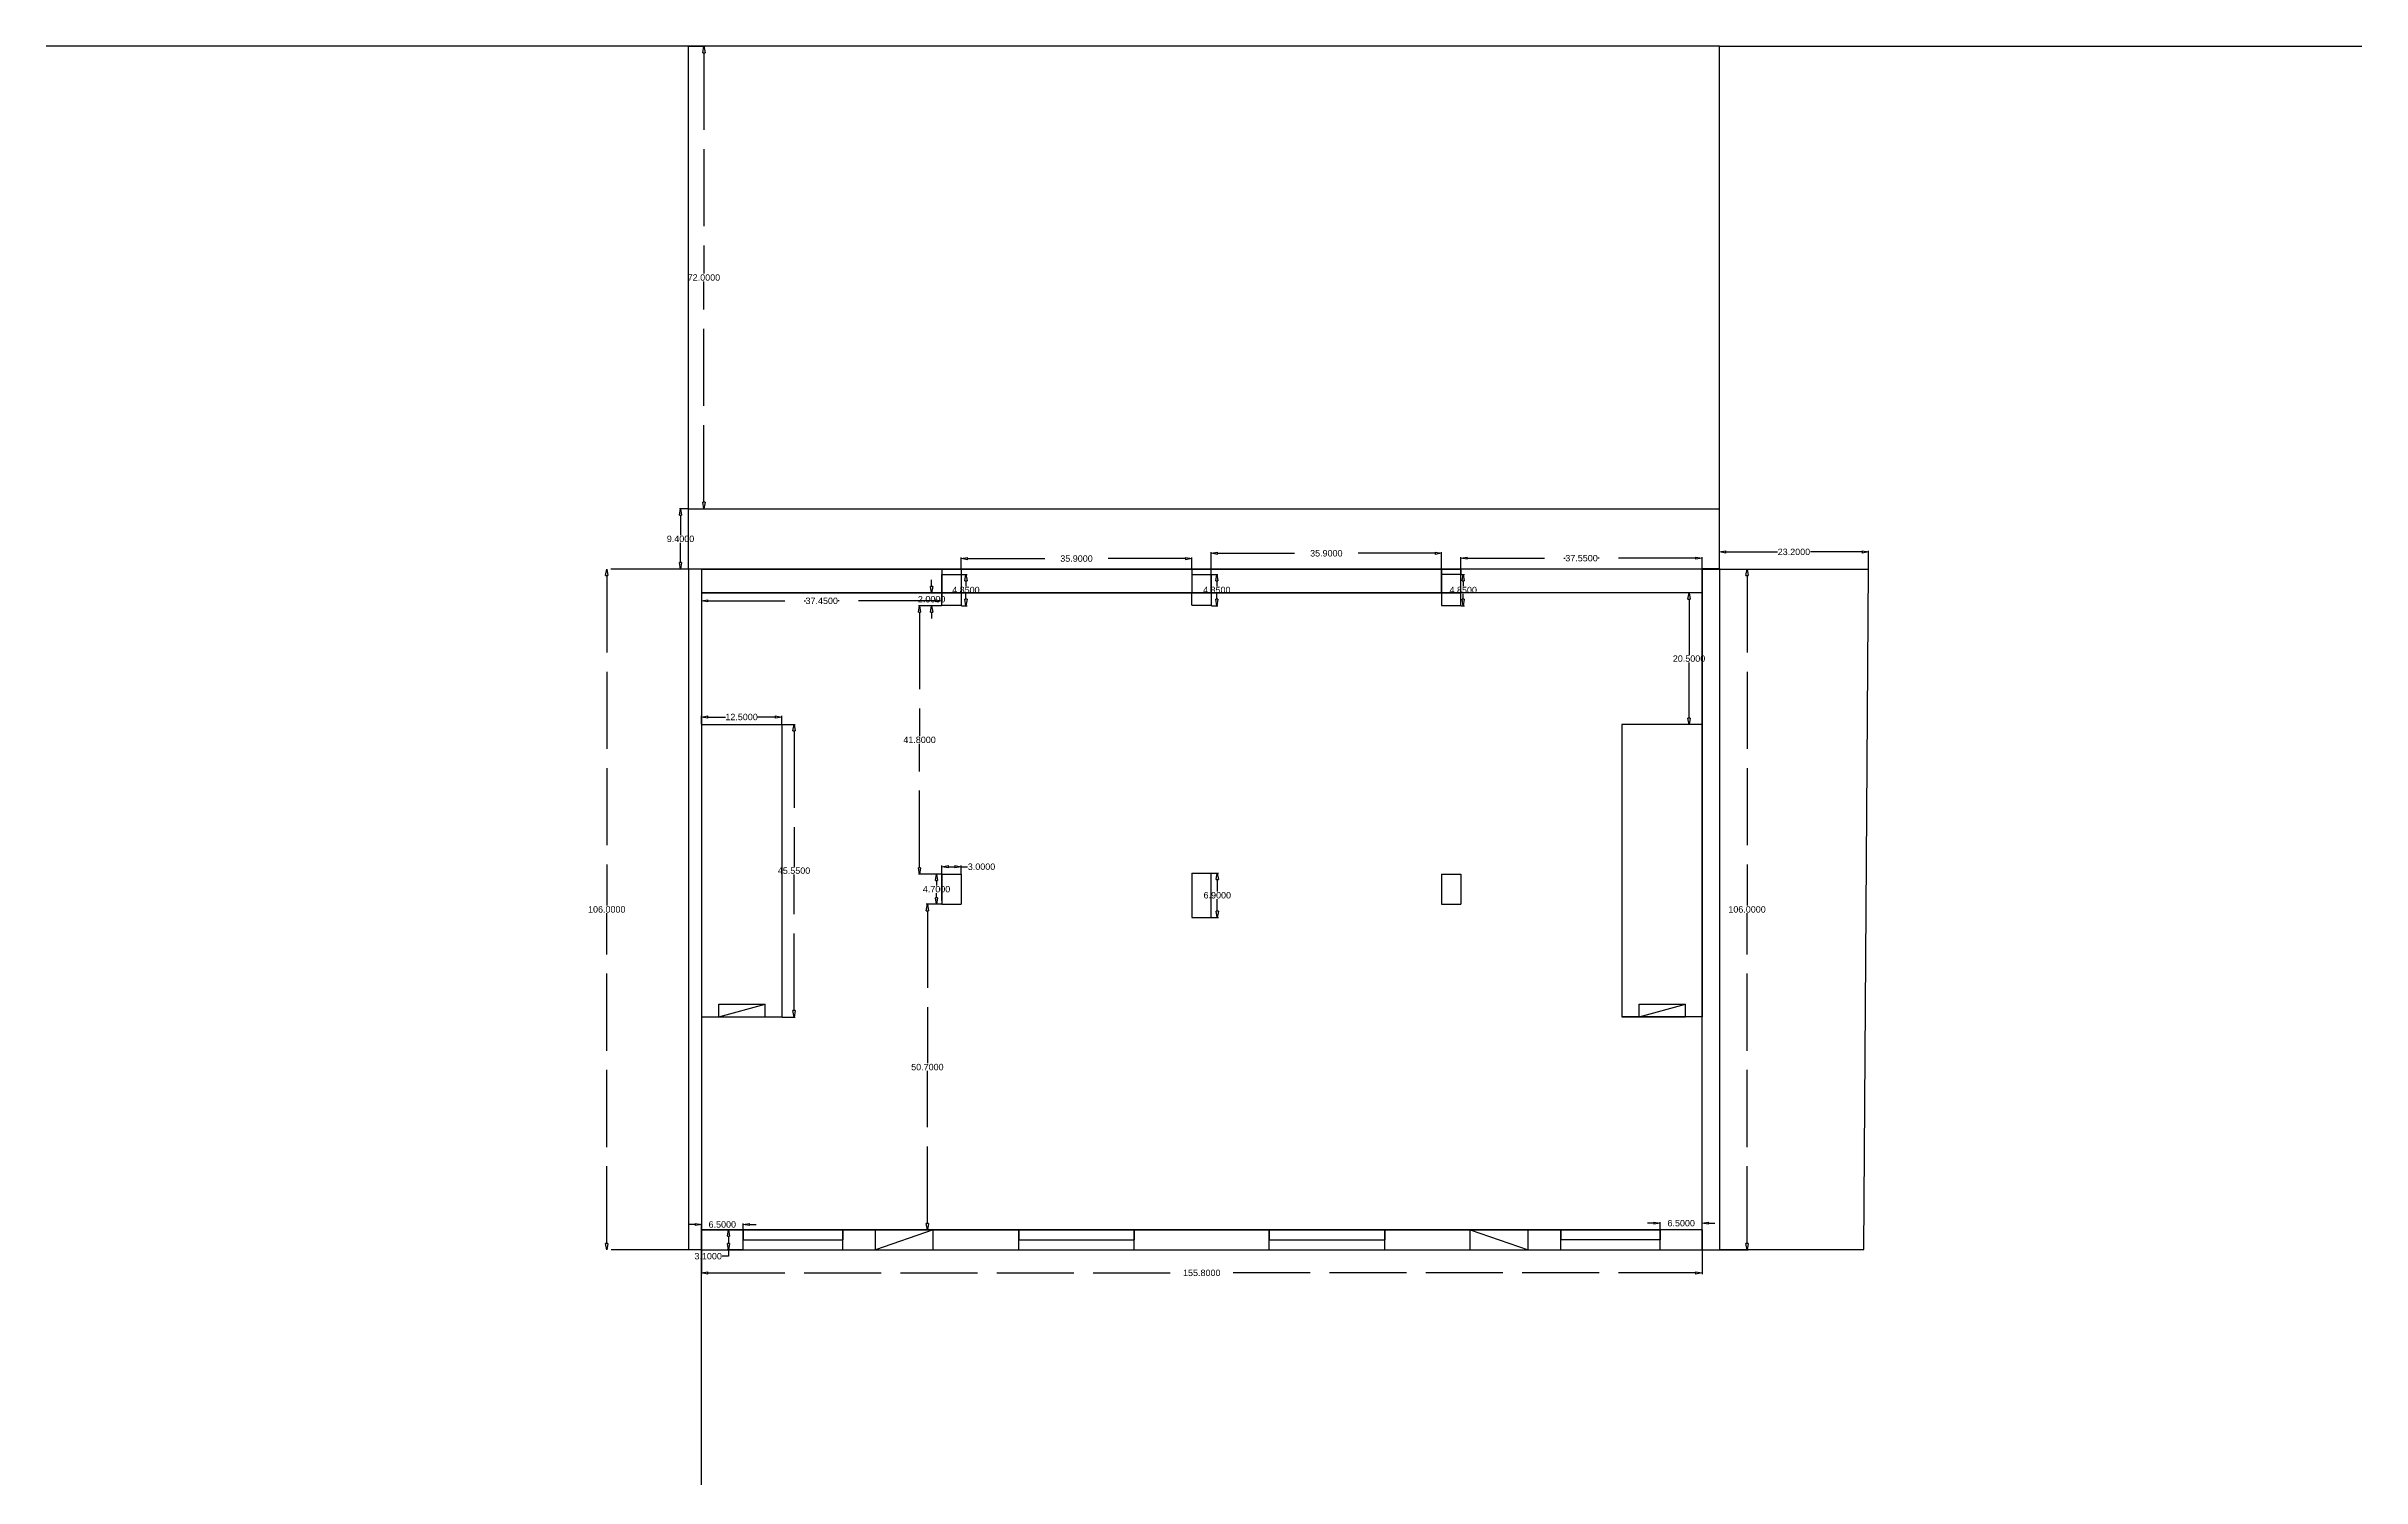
# Model space of a CAD drawing. Header units: inches. Extents: x -92 to 634, y 115 to 566.
# Drawn here: x -92 to 268.5, y 343.1 to 566 of the extents above; entities that cross this region are included whole.
import ezdxf

# ---------------------------------------------------------------- set-up
doc = ezdxf.new("R2010")
doc.units = ezdxf.units.IN
doc.header["$MEASUREMENT"] = 0
doc.linetypes.add('ACAD_ISO02W100', pattern=[15, 12, -3])
doc.linetypes.add('ACAD_ISO10W100', pattern=[18, 12, -3, 0, -3])
doc.styles.get("Standard").update_dxf_attribs({"font": 'Arial.ttf'})
doc.dimstyles.get("Standard").update_dxf_attribs({"dimtxt": 1, "dimasz": 1, "dimexe": 0.18, "dimexo": 0.0625, "dimgap": 0.09, "dimtad": 0, "dimtih": 1, "dimtoh": 1, "dimdec": 4, "dimzin": 0, "dimdsep": 46, "dimtxsty": 'Standard', "dimblk": 'CLOSEDBLANK', "dimblk1": 'CLOSEDBLANK', "dimblk2": 'CLOSEDBLANK', "dimcen": 0, "dimclrd": 4, "dimclre": 2, "dimadec": 0, "dimazin": 0, "dimtfac": 1, "dimtdec": 4, "dimtofl": 0, "dimtmove": 0, "dimatfit": 3, "dimldrblk": 'CLOSEDBLANK', "dimfxl": 1, "dimtolj": 1, "dimtzin": 0, "dimlwd": -3, "dimlwe": -3, "dimarcsym": 0})

# ---------------------------------------------------------------- blocks, each defined once
blk = doc.blocks.new('_ClosedBlank')
at = {"color": 0, "linetype": 'ByBlock', "lineweight": -2}
for p, q in [((-1, 0.17), (0, 0)), ((-1, 0.17), (-1, -0.17)), ((0, 0), (-1, -0.17))]:
    blk.add_line(p, q, dxfattribs=at)
blk = doc.blocks.new('*D84')
at = {"color": 2, "linetype": 'ACAD_ISO10W100', "lineweight": -3, "transparency": 16777216}
for p, q in [((10, 480.81), (10, 479.44)), ((47.45, 480.81), (47.45, 479.44))]:
    blk.add_line(p, q, dxfattribs=at)
at = {"color": 4, "linetype": 'ACAD_ISO02W100', "lineweight": -3, "transparency": 16777216}
for p, q in [((11, 479.62), (26.18, 479.62)), ((46.45, 479.62), (31.27, 479.62))]:
    blk.add_line(p, q, dxfattribs=at)
at = {"layer": 'Defpoints', "color": 0, "transparency": 16777216}
for p in [(10, 480.87), (47.45, 480.87), (47.45, 479.62)]:
    blk.add_point(p, dxfattribs=at)
at = {"color": 4, "lineweight": -3, "transparency": 16777216, "rotation": 180}
blk.add_blockref('_ClosedBlank', (10, 479.62), dxfattribs=at)
at = {"color": 4, "lineweight": -3, "transparency": 16777216}
blk.add_blockref('_ClosedBlank', (47.45, 479.62), dxfattribs=at)
at = {"color": 0, "transparency": 16777216, "insert": (28.73, 479.62), "char_height": 1, "attachment_point": 5}
blk.add_mtext('\\A1;37.4500', dxfattribs=at)
blk = doc.blocks.new('*D86')
at = {"color": 2, "linetype": 'ACAD_ISO10W100', "lineweight": -3, "transparency": 16777216}
for p, q in [((50.45, 484.63), (50.45, 486.38)), ((86.35, 484.63), (86.35, 486.38))]:
    blk.add_line(p, q, dxfattribs=at)
at = {"color": 4, "linetype": 'ACAD_ISO02W100', "lineweight": -3, "transparency": 16777216}
for p, q in [((51.45, 486.2), (65.85, 486.2)), ((85.35, 486.2), (70.95, 486.2))]:
    blk.add_line(p, q, dxfattribs=at)
at = {"layer": 'Defpoints', "color": 0, "transparency": 16777216}
for p in [(50.45, 484.57), (86.35, 486.2), (86.35, 484.57)]:
    blk.add_point(p, dxfattribs=at)
at = {"color": 4, "lineweight": -3, "transparency": 16777216, "rotation": 180}
blk.add_blockref('_ClosedBlank', (50.45, 486.2), dxfattribs=at)
at = {"color": 4, "lineweight": -3, "transparency": 16777216}
blk.add_blockref('_ClosedBlank', (86.35, 486.2), dxfattribs=at)
at = {"color": 0, "transparency": 16777216, "insert": (68.4, 486.2), "char_height": 1, "attachment_point": 5}
blk.add_mtext('\\A1;35.9000', dxfattribs=at)
blk = doc.blocks.new('*D88')
at = {"color": 2, "linetype": 'ACAD_ISO10W100', "lineweight": -3, "transparency": 16777216}
for p, q in [((89.35, 484.63), (89.35, 487.2)), ((125.25, 484.63), (125.25, 487.2))]:
    blk.add_line(p, q, dxfattribs=at)
at = {"color": 4, "linetype": 'ACAD_ISO02W100', "lineweight": -3, "transparency": 16777216}
for p, q in [((90.35, 487.02), (104.75, 487.02)), ((124.25, 487.02), (109.85, 487.02))]:
    blk.add_line(p, q, dxfattribs=at)
at = {"layer": 'Defpoints', "color": 0, "transparency": 16777216}
for p in [(125.25, 487.02), (89.35, 484.57), (125.25, 484.57)]:
    blk.add_point(p, dxfattribs=at)
at = {"color": 4, "lineweight": -3, "transparency": 16777216, "rotation": 180}
blk.add_blockref('_ClosedBlank', (89.35, 487.02), dxfattribs=at)
at = {"color": 4, "lineweight": -3, "transparency": 16777216}
blk.add_blockref('_ClosedBlank', (125.25, 487.02), dxfattribs=at)
at = {"color": 0, "transparency": 16777216, "insert": (107.3, 487.02), "char_height": 1, "attachment_point": 5}
blk.add_mtext('\\A1;35.9000', dxfattribs=at)
blk = doc.blocks.new('*D89')
at = {"color": 2, "linetype": 'ACAD_ISO10W100', "lineweight": -3, "transparency": 16777216}
for p, q in [((128.25, 484.63), (128.25, 486.44)), ((165.8, 484.63), (165.8, 486.44))]:
    blk.add_line(p, q, dxfattribs=at)
at = {"color": 4, "linetype": 'ACAD_ISO02W100', "lineweight": -3, "transparency": 16777216}
for p, q in [((129.25, 486.26), (144.48, 486.26)), ((164.8, 486.26), (149.57, 486.26))]:
    blk.add_line(p, q, dxfattribs=at)
at = {"layer": 'Defpoints', "color": 0, "transparency": 16777216}
for p in [(128.25, 484.57), (165.8, 486.26), (165.8, 484.57)]:
    blk.add_point(p, dxfattribs=at)
at = {"color": 4, "lineweight": -3, "transparency": 16777216, "rotation": 180}
blk.add_blockref('_ClosedBlank', (128.25, 486.26), dxfattribs=at)
at = {"color": 4, "lineweight": -3, "transparency": 16777216}
blk.add_blockref('_ClosedBlank', (165.8, 486.26), dxfattribs=at)
at = {"color": 0, "transparency": 16777216, "insert": (147.03, 486.26), "char_height": 1, "attachment_point": 5}
blk.add_mtext('\\A1;37.5500', dxfattribs=at)
blk = doc.blocks.new('*D91')
at = {"color": 2, "linetype": 'ACAD_ISO10W100', "lineweight": -3, "transparency": 16777216}
for p, q in [((47.39, 480.87), (45.66, 480.87)), ((47.39, 478.87), (45.66, 478.87))]:
    blk.add_line(p, q, dxfattribs=at)
at = {"color": 4, "linetype": 'ACAD_ISO02W100', "lineweight": -3, "transparency": 16777216}
for p, q in [((45.84, 481.87), (45.84, 482.87)), ((45.84, 477.87), (45.84, 476.87))]:
    blk.add_line(p, q, dxfattribs=at)
at = {"layer": 'Defpoints', "color": 0, "transparency": 16777216}
for p in [(45.84, 480.87), (47.45, 480.87), (47.45, 478.87)]:
    blk.add_point(p, dxfattribs=at)
at = {"color": 4, "lineweight": -3, "transparency": 16777216}
for p, rotation in [((45.84, 480.87), 270), ((45.84, 478.87), 90)]:
    blk.add_blockref('_ClosedBlank', p, dxfattribs=dict(at, rotation=rotation))
at = {"color": 0, "transparency": 16777216, "insert": (45.84, 479.87), "char_height": 1, "attachment_point": 5}
blk.add_mtext('\\A1;2.0000', dxfattribs=at)
blk = doc.blocks.new('*D92')
at = {"color": 2, "linetype": 'ACAD_ISO10W100', "lineweight": -3, "transparency": 16777216}
for p, q in [((47.39, 478.87), (43.78, 478.87)), ((47.39, 437.07), (43.78, 437.07))]:
    blk.add_line(p, q, dxfattribs=at)
at = {"color": 4, "linetype": 'ACAD_ISO02W100', "lineweight": -3, "transparency": 16777216}
for p, q in [((43.96, 477.87), (43.96, 458.57)), ((43.96, 438.07), (43.96, 457.37))]:
    blk.add_line(p, q, dxfattribs=at)
at = {"layer": 'Defpoints', "color": 0, "transparency": 16777216}
for p in [(47.45, 478.87), (43.96, 437.07), (47.45, 437.07)]:
    blk.add_point(p, dxfattribs=at)
at = {"color": 4, "lineweight": -3, "transparency": 16777216}
for p, rotation in [((43.96, 478.87), 90), ((43.96, 437.07), 270)]:
    blk.add_blockref('_ClosedBlank', p, dxfattribs=dict(at, rotation=rotation))
at = {"color": 0, "transparency": 16777216, "insert": (43.96, 457.97), "char_height": 1, "attachment_point": 5}
blk.add_mtext('\\A1;41.8000', dxfattribs=at)
blk = doc.blocks.new('*D93')
at = {"color": 2, "linetype": 'ACAD_ISO10W100', "lineweight": -3, "transparency": 16777216}
for p, q in [((47.39, 432.37), (45, 432.37)), ((47.39, 381.67), (45, 381.67))]:
    blk.add_line(p, q, dxfattribs=at)
at = {"color": 4, "linetype": 'ACAD_ISO02W100', "lineweight": -3, "transparency": 16777216}
for p, q in [((45.18, 431.37), (45.18, 407.62)), ((45.18, 382.67), (45.18, 406.42))]:
    blk.add_line(p, q, dxfattribs=at)
at = {"layer": 'Defpoints', "color": 0, "transparency": 16777216}
for p in [(47.45, 432.37), (45.18, 381.67), (47.45, 381.67)]:
    blk.add_point(p, dxfattribs=at)
at = {"color": 4, "lineweight": -3, "transparency": 16777216}
for p, rotation in [((45.18, 432.37), 90), ((45.18, 381.67), 270)]:
    blk.add_blockref('_ClosedBlank', p, dxfattribs=dict(at, rotation=rotation))
at = {"color": 0, "transparency": 16777216, "insert": (45.18, 407.02), "char_height": 1, "attachment_point": 5}
blk.add_mtext('\\A1;50.7000', dxfattribs=at)
blk = doc.blocks.new('*D94')
at = {"color": 2, "linetype": 'ACAD_ISO10W100', "lineweight": -3, "transparency": 16777216}
for p, q in [((50.51, 483.72), (51.36, 483.72)), ((50.51, 478.87), (51.36, 478.87))]:
    blk.add_line(p, q, dxfattribs=at)
at = {"color": 4, "linetype": 'ACAD_ISO02W100', "lineweight": -3, "transparency": 16777216}
for p, q in [((51.18, 482.72), (51.18, 481.89)), ((51.18, 479.87), (51.18, 480.7))]:
    blk.add_line(p, q, dxfattribs=at)
at = {"layer": 'Defpoints', "color": 0, "transparency": 16777216}
for p in [(50.45, 483.72), (50.45, 478.87), (51.18, 478.87)]:
    blk.add_point(p, dxfattribs=at)
at = {"color": 4, "lineweight": -3, "transparency": 16777216}
for p, rotation in [((51.18, 483.72), 90), ((51.18, 478.87), 270)]:
    blk.add_blockref('_ClosedBlank', p, dxfattribs=dict(at, rotation=rotation))
at = {"color": 0, "transparency": 16777216, "insert": (51.18, 481.3), "char_height": 1, "attachment_point": 5}
blk.add_mtext('\\A1;4.8500', dxfattribs=at)
blk = doc.blocks.new('*D96')
at = {"color": 2, "linetype": 'ACAD_ISO10W100', "lineweight": -3, "transparency": 16777216}
for p, q in [((47.45, 437.13), (47.45, 438.4)), ((50.45, 437.13), (50.45, 438.4))]:
    blk.add_line(p, q, dxfattribs=at)
at = {"color": 4, "linetype": 'ACAD_ISO02W100', "lineweight": -3, "transparency": 16777216}
for p, q in [((48.45, 438.22), (49.45, 438.22)), ((50.45, 438.22), (51.45, 438.22))]:
    blk.add_line(p, q, dxfattribs=at)
at = {"layer": 'Defpoints', "color": 0, "transparency": 16777216}
for p in [(47.45, 437.07), (50.45, 438.22), (50.45, 437.07)]:
    blk.add_point(p, dxfattribs=at)
at = {"color": 4, "lineweight": -3, "transparency": 16777216, "rotation": 180}
blk.add_blockref('_ClosedBlank', (47.45, 438.22), dxfattribs=at)
at = {"color": 4, "lineweight": -3, "transparency": 16777216}
blk.add_blockref('_ClosedBlank', (50.45, 438.22), dxfattribs=at)
at = {"color": 0, "transparency": 16777216, "insert": (53.61, 438.22), "char_height": 1, "attachment_point": 5}
blk.add_mtext('\\A1;3.0000', dxfattribs=at)
blk = doc.blocks.new('*D97')
at = {"color": 2, "linetype": 'ACAD_ISO10W100', "lineweight": -3, "transparency": 16777216}
for p, q in [((89.41, 437.22), (90.5, 437.22)), ((89.41, 430.32), (90.5, 430.32))]:
    blk.add_line(p, q, dxfattribs=at)
at = {"color": 4, "linetype": 'ACAD_ISO02W100', "lineweight": -3, "transparency": 16777216}
for p, q in [((90.32, 436.22), (90.32, 434.37)), ((90.32, 431.32), (90.32, 433.17))]:
    blk.add_line(p, q, dxfattribs=at)
at = {"layer": 'Defpoints', "color": 0, "transparency": 16777216}
for p in [(89.35, 437.22), (89.35, 430.32), (90.32, 430.32)]:
    blk.add_point(p, dxfattribs=at)
at = {"color": 4, "lineweight": -3, "transparency": 16777216}
for p, rotation in [((90.32, 437.22), 90), ((90.32, 430.32), 270)]:
    blk.add_blockref('_ClosedBlank', p, dxfattribs=dict(at, rotation=rotation))
at = {"color": 0, "transparency": 16777216, "insert": (90.32, 433.77), "char_height": 1, "attachment_point": 5}
blk.add_mtext('\\A1;6.9000', dxfattribs=at)
blk = doc.blocks.new('*D100')
at = {"color": 2, "linetype": 'ACAD_ISO10W100', "lineweight": -3, "transparency": 16777216}
for p, q in [((89.41, 483.72), (90.42, 483.72)), ((89.41, 478.87), (90.42, 478.87))]:
    blk.add_line(p, q, dxfattribs=at)
at = {"color": 4, "linetype": 'ACAD_ISO02W100', "lineweight": -3, "transparency": 16777216}
for p, q in [((90.24, 482.72), (90.24, 481.89)), ((90.24, 479.87), (90.24, 480.7))]:
    blk.add_line(p, q, dxfattribs=at)
at = {"layer": 'Defpoints', "color": 0, "transparency": 16777216}
for p in [(89.35, 483.72), (89.35, 478.87), (90.24, 478.87)]:
    blk.add_point(p, dxfattribs=at)
at = {"color": 4, "lineweight": -3, "transparency": 16777216}
for p, rotation in [((90.24, 483.72), 90), ((90.24, 478.87), 270)]:
    blk.add_blockref('_ClosedBlank', p, dxfattribs=dict(at, rotation=rotation))
at = {"color": 0, "transparency": 16777216, "insert": (90.24, 481.3), "char_height": 1, "attachment_point": 5}
blk.add_mtext('\\A1;4.8500', dxfattribs=at)
blk = doc.blocks.new('*D101')
at = {"color": 2, "linetype": 'ACAD_ISO10W100', "lineweight": -3, "transparency": 16777216}
for p, q in [((128.31, 483.72), (128.79, 483.72)), ((128.31, 478.87), (128.79, 478.87))]:
    blk.add_line(p, q, dxfattribs=at)
at = {"color": 4, "linetype": 'ACAD_ISO02W100', "lineweight": -3, "transparency": 16777216}
for p, q in [((128.61, 482.72), (128.61, 481.89)), ((128.61, 479.87), (128.61, 480.7))]:
    blk.add_line(p, q, dxfattribs=at)
at = {"layer": 'Defpoints', "color": 0, "transparency": 16777216}
for p in [(128.25, 483.72), (128.25, 478.87), (128.61, 478.87)]:
    blk.add_point(p, dxfattribs=at)
at = {"color": 4, "lineweight": -3, "transparency": 16777216}
for p, rotation in [((128.61, 483.72), 90), ((128.61, 478.87), 270)]:
    blk.add_blockref('_ClosedBlank', p, dxfattribs=dict(at, rotation=rotation))
at = {"color": 0, "transparency": 16777216, "insert": (128.61, 481.3), "char_height": 1, "attachment_point": 5}
blk.add_mtext('\\A1;4.8500', dxfattribs=at)
blk = doc.blocks.new('*D102')
at = {"color": 2, "linetype": 'ACAD_ISO10W100', "lineweight": -3, "transparency": 16777216}
for p, q in [((47.39, 437.07), (46.43, 437.07)), ((47.39, 432.37), (46.43, 432.37))]:
    blk.add_line(p, q, dxfattribs=at)
at = {"color": 4, "linetype": 'ACAD_ISO02W100', "lineweight": -3, "transparency": 16777216}
for p, q in [((46.61, 436.07), (46.61, 435.32)), ((46.61, 433.37), (46.61, 434.12))]:
    blk.add_line(p, q, dxfattribs=at)
at = {"layer": 'Defpoints', "color": 0, "transparency": 16777216}
for p in [(47.45, 437.07), (46.61, 432.37), (47.45, 432.37)]:
    blk.add_point(p, dxfattribs=at)
at = {"color": 4, "lineweight": -3, "transparency": 16777216}
for p, rotation in [((46.61, 437.07), 90), ((46.61, 432.37), 270)]:
    blk.add_blockref('_ClosedBlank', p, dxfattribs=dict(at, rotation=rotation))
at = {"color": 0, "transparency": 16777216, "insert": (46.61, 434.72), "char_height": 1, "attachment_point": 5}
blk.add_mtext('\\A1;4.7000', dxfattribs=at)
blk = doc.blocks.new('*D103')
at = {"color": 2, "linetype": 'ACAD_ISO10W100', "lineweight": -3, "transparency": 16777216}
for p, q in [((165.86, 484.57), (172.98, 484.57)), ((165.86, 378.57), (172.98, 378.57))]:
    blk.add_line(p, q, dxfattribs=at)
at = {"color": 4, "linetype": 'ACAD_ISO02W100', "lineweight": -3, "transparency": 16777216}
for p, q in [((172.8, 483.57), (172.8, 432.17)), ((172.8, 379.57), (172.8, 430.97))]:
    blk.add_line(p, q, dxfattribs=at)
at = {"layer": 'Defpoints', "color": 0, "transparency": 16777216}
for p in [(165.8, 484.57), (165.8, 378.57), (172.8, 378.57)]:
    blk.add_point(p, dxfattribs=at)
at = {"color": 4, "lineweight": -3, "transparency": 16777216}
for p, rotation in [((172.8, 484.57), 90), ((172.8, 378.57), 270)]:
    blk.add_blockref('_ClosedBlank', p, dxfattribs=dict(at, rotation=rotation))
at = {"color": 0, "transparency": 16777216, "insert": (172.8, 431.57), "char_height": 1, "attachment_point": 5}
blk.add_mtext('\\A1;106.0000', dxfattribs=at)
blk = doc.blocks.new('*D104')
at = {"color": 2, "linetype": 'ACAD_ISO10W100', "lineweight": -3, "transparency": 16777216}
for p, q in [((10, 460.43), (10, 461.71)), ((22.5, 460.43), (22.5, 461.71))]:
    blk.add_line(p, q, dxfattribs=at)
at = {"color": 4, "linetype": 'ACAD_ISO02W100', "lineweight": -3, "transparency": 16777216}
for p, q in [((11, 461.53), (13.75, 461.53)), ((21.5, 461.53), (18.75, 461.53))]:
    blk.add_line(p, q, dxfattribs=at)
at = {"layer": 'Defpoints', "color": 0, "transparency": 16777216}
for p in [(22.5, 461.53), (10, 460.37), (22.5, 460.37)]:
    blk.add_point(p, dxfattribs=at)
at = {"color": 4, "lineweight": -3, "transparency": 16777216, "rotation": 180}
blk.add_blockref('_ClosedBlank', (10, 461.53), dxfattribs=at)
at = {"color": 4, "lineweight": -3, "transparency": 16777216}
blk.add_blockref('_ClosedBlank', (22.5, 461.53), dxfattribs=at)
at = {"color": 0, "transparency": 16777216, "insert": (16.25, 461.53), "char_height": 1, "attachment_point": 5}
blk.add_mtext('\\A1;12.5000', dxfattribs=at)
blk = doc.blocks.new('*D105')
at = {"color": 2, "linetype": 'ACAD_ISO10W100', "lineweight": -3, "transparency": 16777216}
for p, q in [((22.56, 460.37), (24.6, 460.37)), ((22.56, 414.82), (24.6, 414.82))]:
    blk.add_line(p, q, dxfattribs=at)
at = {"color": 4, "linetype": 'ACAD_ISO02W100', "lineweight": -3, "transparency": 16777216}
for p, q in [((24.42, 459.37), (24.42, 438.19)), ((24.42, 415.82), (24.42, 437))]:
    blk.add_line(p, q, dxfattribs=at)
at = {"layer": 'Defpoints', "color": 0, "transparency": 16777216}
for p in [(22.5, 460.37), (24.42, 460.37), (22.5, 414.82)]:
    blk.add_point(p, dxfattribs=at)
at = {"color": 4, "lineweight": -3, "transparency": 16777216}
for p, rotation in [((24.42, 460.37), 90), ((24.42, 414.82), 270)]:
    blk.add_blockref('_ClosedBlank', p, dxfattribs=dict(at, rotation=rotation))
at = {"color": 0, "transparency": 16777216, "insert": (24.42, 437.6), "char_height": 1, "attachment_point": 5}
blk.add_mtext('\\A1;45.5500', dxfattribs=at)
blk = doc.blocks.new('*D106')
at = {"color": 2, "linetype": 'ACAD_ISO10W100', "lineweight": -3, "transparency": 16777216}
for p, q in [((16.44, 381.67), (14.03, 381.67)), ((16.44, 378.57), (14.03, 378.57))]:
    blk.add_line(p, q, dxfattribs=at)
at = {"color": 4, "linetype": 'ACAD_ISO02W100', "lineweight": -3, "transparency": 16777216}
for p, q in [((14.21, 380.67), (14.21, 379.57)), ((14.21, 378.57), (14.21, 377.57)), ((14.21, 377.57), (13.21, 377.57))]:
    blk.add_line(p, q, dxfattribs=at)
at = {"layer": 'Defpoints', "color": 0, "transparency": 16777216}
for p in [(14.21, 378.57), (16.5, 381.67), (16.5, 378.57)]:
    blk.add_point(p, dxfattribs=at)
at = {"color": 4, "lineweight": -3, "transparency": 16777216}
for p, rotation in [((14.21, 381.67), 90), ((14.21, 378.57), 270)]:
    blk.add_blockref('_ClosedBlank', p, dxfattribs=dict(at, rotation=rotation))
at = {"color": 0, "transparency": 16777216, "insert": (11.05, 377.57), "char_height": 1, "attachment_point": 5}
blk.add_mtext('\\A1;3.1000', dxfattribs=at)
blk = doc.blocks.new('*D107')
at = {"color": 4, "linetype": 'ACAD_ISO02W100', "lineweight": -3, "transparency": 16777216}
for p, q in [((9, 382.51), (8, 382.51)), ((17.5, 382.51), (18.5, 382.51))]:
    blk.add_line(p, q, dxfattribs=at)
at = {"color": 2, "linetype": 'ACAD_ISO10W100', "lineweight": -3, "transparency": 16777216}
for p, q in [((10, 381.73), (10, 382.69)), ((16.5, 381.73), (16.5, 382.69))]:
    blk.add_line(p, q, dxfattribs=at)
at = {"layer": 'Defpoints', "color": 0, "transparency": 16777216}
for p in [(16.5, 382.51), (10, 381.67), (16.5, 381.67)]:
    blk.add_point(p, dxfattribs=at)
at = {"color": 4, "lineweight": -3, "transparency": 16777216}
blk.add_blockref('_ClosedBlank', (10, 382.51), dxfattribs=at)
at = {"color": 4, "lineweight": -3, "transparency": 16777216, "rotation": 180}
blk.add_blockref('_ClosedBlank', (16.5, 382.51), dxfattribs=at)
at = {"color": 0, "transparency": 16777216, "insert": (13.25, 382.51), "char_height": 1, "attachment_point": 5}
blk.add_mtext('\\A1;6.5000', dxfattribs=at)
blk = doc.blocks.new('*D108')
at = {"color": 4, "linetype": 'ACAD_ISO02W100', "lineweight": -3, "transparency": 16777216}
for p, q in [((158.3, 382.71), (157.3, 382.71)), ((166.8, 382.71), (167.8, 382.71))]:
    blk.add_line(p, q, dxfattribs=at)
at = {"color": 2, "linetype": 'ACAD_ISO10W100', "lineweight": -3, "transparency": 16777216}
for p, q in [((159.3, 381.73), (159.3, 382.89)), ((165.8, 381.73), (165.8, 382.89))]:
    blk.add_line(p, q, dxfattribs=at)
at = {"layer": 'Defpoints', "color": 0, "transparency": 16777216}
for p in [(165.8, 382.71), (159.3, 381.67), (165.8, 381.67)]:
    blk.add_point(p, dxfattribs=at)
at = {"color": 4, "lineweight": -3, "transparency": 16777216}
blk.add_blockref('_ClosedBlank', (159.3, 382.71), dxfattribs=at)
at = {"color": 4, "lineweight": -3, "transparency": 16777216, "rotation": 180}
blk.add_blockref('_ClosedBlank', (165.8, 382.71), dxfattribs=at)
at = {"color": 0, "transparency": 16777216, "insert": (162.55, 382.71), "char_height": 1, "attachment_point": 5}
blk.add_mtext('\\A1;6.5000', dxfattribs=at)
blk = doc.blocks.new('*D109')
at = {"color": 2, "linetype": 'ACAD_ISO10W100', "lineweight": -3, "transparency": 16777216}
for p, q in [((168.5, 484.63), (168.5, 487.42)), ((191.7, 484.63), (191.7, 487.42))]:
    blk.add_line(p, q, dxfattribs=at)
at = {"color": 4, "linetype": 'ACAD_ISO02W100', "lineweight": -3, "transparency": 16777216}
for p, q in [((169.5, 487.24), (177.53, 487.24)), ((190.7, 487.24), (182.67, 487.24))]:
    blk.add_line(p, q, dxfattribs=at)
at = {"layer": 'Defpoints', "color": 0, "transparency": 16777216}
for p in [(191.7, 487.24), (168.5, 484.57), (191.7, 484.57)]:
    blk.add_point(p, dxfattribs=at)
at = {"color": 4, "lineweight": -3, "transparency": 16777216, "rotation": 180}
blk.add_blockref('_ClosedBlank', (168.5, 487.24), dxfattribs=at)
at = {"color": 4, "lineweight": -3, "transparency": 16777216}
blk.add_blockref('_ClosedBlank', (191.7, 487.24), dxfattribs=at)
at = {"color": 0, "transparency": 16777216, "insert": (180.1, 487.24), "char_height": 1, "attachment_point": 5}
blk.add_mtext('\\A1;23.2000', dxfattribs=at)
blk = doc.blocks.new('*D110')
at = {"color": 2, "linetype": 'ACAD_ISO10W100', "lineweight": -3, "transparency": 16777216}
for p, q in [((165.74, 480.87), (163.59, 480.87)), ((165.74, 460.37), (163.59, 460.37))]:
    blk.add_line(p, q, dxfattribs=at)
at = {"color": 4, "linetype": 'ACAD_ISO02W100', "lineweight": -3, "transparency": 16777216}
for p, q in [((163.77, 479.87), (163.77, 471.22)), ((163.77, 461.37), (163.77, 470.02))]:
    blk.add_line(p, q, dxfattribs=at)
at = {"layer": 'Defpoints', "color": 0, "transparency": 16777216}
for p in [(165.8, 480.87), (163.77, 460.37), (165.8, 460.37)]:
    blk.add_point(p, dxfattribs=at)
at = {"color": 4, "lineweight": -3, "transparency": 16777216}
for p, rotation in [((163.77, 480.87), 90), ((163.77, 460.37), 270)]:
    blk.add_blockref('_ClosedBlank', p, dxfattribs=dict(at, rotation=rotation))
at = {"color": 0, "transparency": 16777216, "insert": (163.77, 470.62), "char_height": 1, "attachment_point": 5}
blk.add_mtext('\\A1;20.5000', dxfattribs=at)
blk = doc.blocks.new('*D111')
at = {"color": 2, "linetype": 'ACAD_ISO10W100', "lineweight": -3, "transparency": 16777216}
for p, q in [((8.06, 565.97), (10.57, 565.97)), ((8.06, 493.97), (10.57, 493.97))]:
    blk.add_line(p, q, dxfattribs=at)
at = {"color": 4, "linetype": 'ACAD_ISO02W100', "lineweight": -3, "transparency": 16777216}
for p, q in [((10.39, 564.97), (10.39, 530.57)), ((10.39, 494.97), (10.39, 529.37))]:
    blk.add_line(p, q, dxfattribs=at)
at = {"layer": 'Defpoints', "color": 0, "transparency": 16777216}
for p in [(8, 565.97), (8, 493.97), (10.39, 493.97)]:
    blk.add_point(p, dxfattribs=at)
at = {"color": 4, "lineweight": -3, "transparency": 16777216}
for p, rotation in [((10.39, 565.97), 90), ((10.39, 493.97), 270)]:
    blk.add_blockref('_ClosedBlank', p, dxfattribs=dict(at, rotation=rotation))
at = {"color": 0, "transparency": 16777216, "insert": (10.39, 529.97), "char_height": 1, "attachment_point": 5}
blk.add_mtext('\\A1;72.0000', dxfattribs=at)
blk = doc.blocks.new('*D112')
at = {"color": 2, "linetype": 'ACAD_ISO10W100', "lineweight": -3, "transparency": 16777216}
for p, q in [((7.94, 493.97), (6.57, 493.97)), ((7.94, 484.57), (6.57, 484.57))]:
    blk.add_line(p, q, dxfattribs=at)
at = {"color": 4, "linetype": 'ACAD_ISO02W100', "lineweight": -3, "transparency": 16777216}
for p, q in [((6.75, 492.97), (6.75, 489.87)), ((6.75, 485.57), (6.75, 488.67))]:
    blk.add_line(p, q, dxfattribs=at)
at = {"layer": 'Defpoints', "color": 0, "transparency": 16777216}
for p in [(8, 493.97), (6.75, 484.57), (8, 484.57)]:
    blk.add_point(p, dxfattribs=at)
at = {"color": 4, "lineweight": -3, "transparency": 16777216}
for p, rotation in [((6.75, 493.97), 90), ((6.75, 484.57), 270)]:
    blk.add_blockref('_ClosedBlank', p, dxfattribs=dict(at, rotation=rotation))
at = {"color": 0, "transparency": 16777216, "insert": (6.75, 489.27), "char_height": 1, "attachment_point": 5}
blk.add_mtext('\\A1;9.4000', dxfattribs=at)
blk = doc.blocks.new('*D113')
at = {"color": 2, "linetype": 'ACAD_ISO10W100', "lineweight": -3, "transparency": 16777216}
for p, q in [((7.88, 484.57), (-4.92, 484.57)), ((7.94, 378.57), (-4.92, 378.57))]:
    blk.add_line(p, q, dxfattribs=at)
at = {"color": 4, "linetype": 'ACAD_ISO02W100', "lineweight": -3, "transparency": 16777216}
for p, q in [((-4.74, 483.57), (-4.74, 432.17)), ((-4.74, 379.57), (-4.74, 430.97))]:
    blk.add_line(p, q, dxfattribs=at)
at = {"layer": 'Defpoints', "color": 0, "transparency": 16777216}
for p in [(7.94, 484.57), (-4.74, 378.57), (8, 378.57)]:
    blk.add_point(p, dxfattribs=at)
at = {"color": 4, "lineweight": -3, "transparency": 16777216}
for p, rotation in [((-4.74, 484.57), 90), ((-4.74, 378.57), 270)]:
    blk.add_blockref('_ClosedBlank', p, dxfattribs=dict(at, rotation=rotation))
at = {"color": 0, "transparency": 16777216, "insert": (-4.74, 431.57), "char_height": 1, "attachment_point": 5}
blk.add_mtext('\\A1;106.0000', dxfattribs=at)
blk = doc.blocks.new('*D114')
at = {"color": 2, "linetype": 'ACAD_ISO10W100', "lineweight": -3, "transparency": 16777216}
for p, q in [((10, 381.61), (10, 374.79)), ((165.8, 381.67), (165.8, 374.79))]:
    blk.add_line(p, q, dxfattribs=at)
at = {"color": 4, "linetype": 'ACAD_ISO02W100', "lineweight": -3, "transparency": 16777216}
for p, q in [((11, 374.97), (85.01, 374.97)), ((164.8, 374.97), (90.79, 374.97))]:
    blk.add_line(p, q, dxfattribs=at)
at = {"layer": 'Defpoints', "color": 0, "transparency": 16777216}
for p in [(10, 381.67), (165.8, 381.73), (165.8, 374.97)]:
    blk.add_point(p, dxfattribs=at)
at = {"color": 4, "lineweight": -3, "transparency": 16777216, "rotation": 180}
blk.add_blockref('_ClosedBlank', (10, 374.97), dxfattribs=at)
at = {"color": 4, "lineweight": -3, "transparency": 16777216}
blk.add_blockref('_ClosedBlank', (165.8, 374.97), dxfattribs=at)
at = {"color": 0, "transparency": 16777216, "insert": (87.9, 374.97), "char_height": 1, "attachment_point": 5}
blk.add_mtext('\\A1;155.8000', dxfattribs=at)

msp = doc.modelspace()

# ---------------------------------------------------------------- linework, layer by layer
for p, q in [((8, 565.97159), (-92, 565.97159)), ((8, 493.97159), (8, 565.97159)), ((168.5, 565.97159), (8, 565.97159)), ((168.5, 493.97159), (168.5, 565.97159)), ((168.5, 565.97159), (268.5, 565.97159)), ((8, 484.57159), (8, 493.97159)), ((8, 493.97159), (168.5, 493.97159)), ((168.5, 484.57159), (168.5, 493.97159)), ((10, 484.57159), (8, 484.57159)), ((8, 484.57159), (8, 378.57159)), ((165.8, 484.57159), (10, 484.57159)), ((10, 484.57159), (10, 378.57159)), ((10, 484.57159), (10, 480.87159)), ((10, 484.57159), (47.45, 484.57159)), ((47.45, 484.57159), (47.45, 480.87159)), ((47.45, 484.57159), (47.45, 483.72159)), ((47.45, 484.57159), (86.35, 484.57159)), ((47.45, 484.57159), (50.45, 484.57159)), ((47.45, 483.72159), (50.45, 483.72159)), ((47.45, 479.02159), (47.45, 483.72159)), ((50.45, 484.57159), (50.45, 483.72159)), ((50.45, 483.72159), (50.45, 479.02159)), ((86.35, 484.57159), (86.35, 480.87159)), ((86.35, 484.57159), (89.35, 484.57159)), ((86.35, 484.57159), (86.35, 483.72159)), ((86.35, 483.72159), (89.35, 483.72159)), ((89.35, 480.87159), (89.35, 484.57159)), ((89.35, 484.57159), (125.25, 484.57159)), ((89.35, 483.72159), (89.35, 479.02159)), ((125.25, 480.87159), (125.25, 484.57159)), ((125.25, 484.57159), (128.25, 484.57159)), ((125.25, 484.57159), (125.25, 483.72159)), ((128.25, 483.72159), (125.25, 483.72159)), ((125.25, 483.72159), (125.25, 479.02159)), ((128.25, 480.87159), (128.25, 484.57159)), ((128.25, 484.57159), (128.25, 483.72159)), ((128.25, 479.02159), (128.25, 484.57159)), ((165.8, 484.63409), (168.5, 484.63409)), ((165.8, 378.57159), (165.8, 484.57159)), ((165.8, 484.57159), (165.8, 480.87159)), ((168.5, 484.63409), (168.5, 378.63409)), ((168.5, 484.57159), (191.7, 484.57159)), ((191, 378.63409), (191.7, 484.57159)), ((165.8, 480.87159), (10, 480.87159)), ((10, 480.87159), (10, 460.37159)), ((10, 480.87159), (47.45, 480.87159)), ((10, 480.87159), (47.45, 480.87159)), ((47.45, 480.87159), (45.84465, 480.87159)), ((47.45, 480.87159), (50.45, 480.87159)), ((47.45, 479.02159), (47.45, 480.87159)), ((47.45, 479.02159), (47.45, 480.80909)), ((50.45, 480.87159), (86.35, 480.87159)), ((86.35, 480.87159), (89.35, 480.87159)), ((86.35, 479.02159), (86.35, 480.87159)), ((89.35, 480.87159), (125.25, 480.87159)), ((125.25, 480.87159), (128.25, 480.87159)), ((165.8, 480.87159), (165.8, 460.37159)), ((47.45, 479.02159), (47.45, 478.87159)), ((50.45, 478.87159), (47.45, 478.87159)), ((50.45, 479.02159), (50.45, 478.87159)), ((86.35, 479.02159), (86.35, 478.87159)), ((89.35, 478.87159), (86.35, 478.87159)), ((89.35, 479.02159), (89.35, 478.87159)), ((125.25, 479.02159), (125.25, 478.87159)), ((125.25, 478.87159), (128.25, 478.87159)), ((128.25, 478.87159), (128.25, 479.02159)), ((10, 460.37159), (22.5, 460.37159)), ((10, 460.37159), (10, 414.82159)), ((22.5, 460.37159), (22.5, 414.82159)), ((165.8, 460.37159), (153.3, 460.37159)), ((153.3, 460.37159), (153.3, 414.82159)), ((165.8, 460.37159), (165.8, 414.82159)), ((47.45, 432.94265), (47.45, 437.64265)), ((47.45, 437.07159), (50.45, 437.07159)), ((47.45, 437.07159), (47.45, 432.37159)), ((50.45, 437.07159), (50.45, 432.37159)), ((86.35, 437.22159), (89.35, 437.22159)), ((86.35, 437.22159), (86.35, 430.32159)), ((89.35, 430.32159), (89.35, 437.22159)), ((125.25, 437.07159), (128.25, 437.07159)), ((125.25, 437.07159), (125.25, 432.37159)), ((128.25, 437.07159), (128.25, 432.37159)), ((47.45, 432.37159), (50.45, 432.37159)), ((86.35, 430.32159), (89.35, 430.32159)), ((125.25, 432.37159), (128.25, 432.37159)), ((10, 414.82159), (22.5, 414.82159)), ((10, 414.82159), (12.7, 414.82159)), ((12.7, 414.82159), (12.7, 416.82159)), ((12.7, 416.82159), (19.9, 416.82159)), ((12.7, 414.82159), (19.9, 416.82159)), ((12.7, 414.82159), (19.9, 414.82159)), ((19.9, 414.82159), (19.9, 416.82159)), ((165.8, 414.82159), (153.3, 414.82159)), ((153.3, 414.82159), (156, 414.82159)), ((156, 414.82159), (156, 416.82159)), ((156, 416.82159), (163.2, 416.82159)), ((156, 414.82159), (163.2, 416.82159)), ((156, 414.82159), (163.2, 414.82159)), ((163.2, 414.82159), (163.2, 416.82159)), ((10, 378.57159), (8, 378.57159)), ((10, 378.57159), (10, 381.67159)), ((165.8, 381.67159), (10, 381.67159)), ((10, 381.67159), (47.45, 381.67159)), ((10, 381.67159), (16.5, 381.67159)), ((10, 348.57159), (10, 378.57159)), ((10, 378.57159), (165.8, 378.57159)), ((10, 378.57159), (16.5, 378.57159)), ((16.5, 378.57159), (16.5, 381.67159)), ((16.5, 381.67159), (32, 381.67159)), ((16.5, 381.67159), (18.05, 381.67159)), ((16.5, 381.67159), (16.5, 380.12159)), ((16.5, 380.12159), (32, 380.12159)), ((16.5, 378.57159), (32, 378.57159)), ((32, 378.57159), (32, 381.67159)), ((32, 381.67159), (32, 380.12159)), ((32, 381.67159), (37.1, 381.67159)), ((32, 378.57159), (37.1, 378.57159)), ((37.1, 378.57159), (37.1, 381.67159)), ((37.1, 381.67159), (46.1, 381.67159)), ((46.1, 381.67159), (37.1, 378.57159)), ((37.1, 378.57159), (46.1, 378.57159)), ((46.1, 378.57159), (46.1, 381.67159)), ((46.1, 381.67159), (59.4, 381.67159)), ((46.1, 378.57159), (59.4, 378.57159)), ((47.3875, 381.67159), (83.2875, 381.67159)), ((47.3875, 381.67159), (86.2875, 381.67159)), ((59.4, 378.57159), (59.4, 381.67159)), ((59.4, 381.67159), (77.4, 381.67159)), ((59.4, 381.67159), (59.4, 380.12159)), ((59.4, 380.12159), (77.4, 380.12159)), ((59.4, 378.57159), (77.4, 378.57159)), ((77.4, 378.57159), (77.4, 381.67159)), ((77.4, 381.67159), (77.4, 380.12159)), ((77.4, 381.67159), (98.4, 381.67159)), ((77.4, 378.57159), (78.95, 378.57159)), ((77.4, 378.57159), (98.4, 378.57159)), ((86.2875, 381.67159), (125.1875, 381.67159)), ((98.4, 378.57159), (98.4, 381.67159)), ((98.4, 381.67159), (116.4, 381.67159)), ((98.4, 381.67159), (98.4, 380.12159)), ((98.4, 380.12159), (116.4, 380.12159)), ((98.4, 378.57159), (116.4, 378.57159)), ((116.4, 378.57159), (116.4, 381.67159)), ((116.4, 381.67159), (116.4, 380.12159)), ((116.4, 381.67159), (129.4, 381.67159)), ((116.4, 381.67159), (129.7, 381.67159)), ((116.4, 378.57159), (129.4, 378.57159)), ((116.4, 378.57159), (129.7, 378.57159)), ((129.7, 378.57159), (129.7, 381.67159)), ((129.7, 381.67159), (138.7, 381.67159)), ((129.7, 381.67159), (138.7, 378.57159)), ((129.7, 378.57159), (138.7, 378.57159)), ((138.7, 378.57159), (138.7, 381.67159)), ((138.7, 381.67159), (143.8, 381.67159)), ((138.7, 378.57159), (143.8, 378.57159)), ((143.8, 378.57159), (143.8, 381.67159)), ((143.8, 381.67159), (159.3, 381.67159)), ((143.8, 381.67159), (143.8, 380.12159)), ((159.3, 380.12159), (143.8, 380.12159)), ((143.8, 378.57159), (159.3, 378.57159)), ((159.3, 378.57159), (159.3, 381.67159)), ((159.3, 381.67159), (159.3, 380.12159)), ((165.8, 378.57159), (165.8, 381.67159)), ((165.8, 378.57159), (168.5, 378.63409)), ((168.5, 378.63409), (191, 378.63409)), ((10, 338.57159), (10, 348.57159))]:
    msp.add_line(p, q)

# ---------------------------------------------------------------- dimensions: what is measured, and where the dimension line sits
for base, p1, p2, picture, middle in [((10.38808, 493.97159), (8, 565.97159), (8, 493.97159), '*D111', (10.38808, 529.97159)), ((6.74739, 484.57159), (8, 493.97159), (8, 484.57159), '*D112', (6.74739, 489.27159)), ((-4.74263, 378.57159), (7.9375, 484.57159), (8, 378.57159), '*D113', (-4.74263, 431.57159)), ((51.18207, 478.87159), (50.45, 483.72159), (50.45, 478.87159), '*D94', (51.18207, 481.29659)), ((90.23795, 478.87159), (89.35, 483.72159), (89.35, 478.87159), '*D100', (90.23795, 481.29659)), ((128.61327, 478.87159), (128.25, 483.72159), (128.25, 478.87159), '*D101', (128.61327, 481.29659)), ((172.79563, 378.57159), (165.8, 484.57159), (165.8, 378.57159), '*D103', (172.79563, 431.57159)), ((45.84465, 480.87159), (47.45, 478.87159), (47.45, 480.87159), '*D91', (45.84465, 479.87159)), ((163.77052, 460.37159), (165.8, 480.87159), (165.8, 460.37159), '*D110', (163.77052, 470.62159)), ((43.96331, 437.07159), (47.45, 478.87159), (47.45, 437.07159), '*D92', (43.96331, 457.97159)), ((24.41579, 460.37159), (22.5, 414.82159), (22.5, 460.37159), '*D105', (24.41579, 437.59659)), ((46.61489, 432.37159), (47.45, 437.07159), (47.45, 432.37159), '*D102', (46.61489, 434.72159)), ((90.32366, 430.32159), (89.35, 437.22159), (89.35, 430.32159), '*D97', (90.32366, 433.77159)), ((45.18225, 381.67159), (47.45, 432.37159), (47.45, 381.67159), '*D93', (45.18225, 407.02159))]:
    dim = msp.add_linear_dim(base=base, p1=p1, p2=p2, angle=90, dimstyle='Standard')
    dim.commit()
    dim.dimension.update_dxf_attribs({"geometry": picture, "text_midpoint": middle})
for base, p1, p2, picture, middle in [((86.35, 486.20154), (50.45, 484.57159), (86.35, 484.57159), '*D86', (68.4, 486.20154)), ((125.25, 487.01666), (89.35, 484.57159), (125.25, 484.57159), '*D88', (107.3, 487.01666)), ((165.8, 486.25857), (128.25, 484.57159), (165.8, 484.57159), '*D89', (147.025, 486.25857)), ((191.7, 487.23541), (168.5, 484.57159), (191.7, 484.57159), '*D109', (180.1, 487.23541)), ((47.45, 479.62265), (10, 480.87159), (47.45, 480.87159), '*D84', (28.725, 479.62265)), ((22.5, 461.53064), (10, 460.37159), (22.5, 460.37159), '*D104', (16.25, 461.53064)), ((50.45, 438.21549), (47.45, 437.07159), (50.45, 437.07159), '*D96', (53.60685, 438.21549)), ((16.5, 382.51423), (10, 381.67159), (16.5, 381.67159), '*D107', (13.25, 382.51423)), ((165.8, 382.71331), (159.3, 381.67159), (165.8, 381.67159), '*D108', (162.55, 382.71331)), ((165.8, 374.96883), (10, 381.67159), (165.8, 381.73409), '*D114', (87.9, 374.96883))]:
    dim = msp.add_linear_dim(base=base, p1=p1, p2=p2, dimstyle='Standard')
    dim.commit()
    dim.dimension.update_dxf_attribs({"geometry": picture, "text_midpoint": middle})
dim = msp.add_linear_dim(base=(14.20591, 378.57159), p1=(16.5, 381.67159), p2=(16.5, 378.57159), angle=90, dimstyle='Standard')
dim.commit()
dim.dimension.update_dxf_attribs({"geometry": '*D106', "text_midpoint": (11.04907, 377.57159), "dimtype": 160})

doc.saveas('drawing.dxf')
